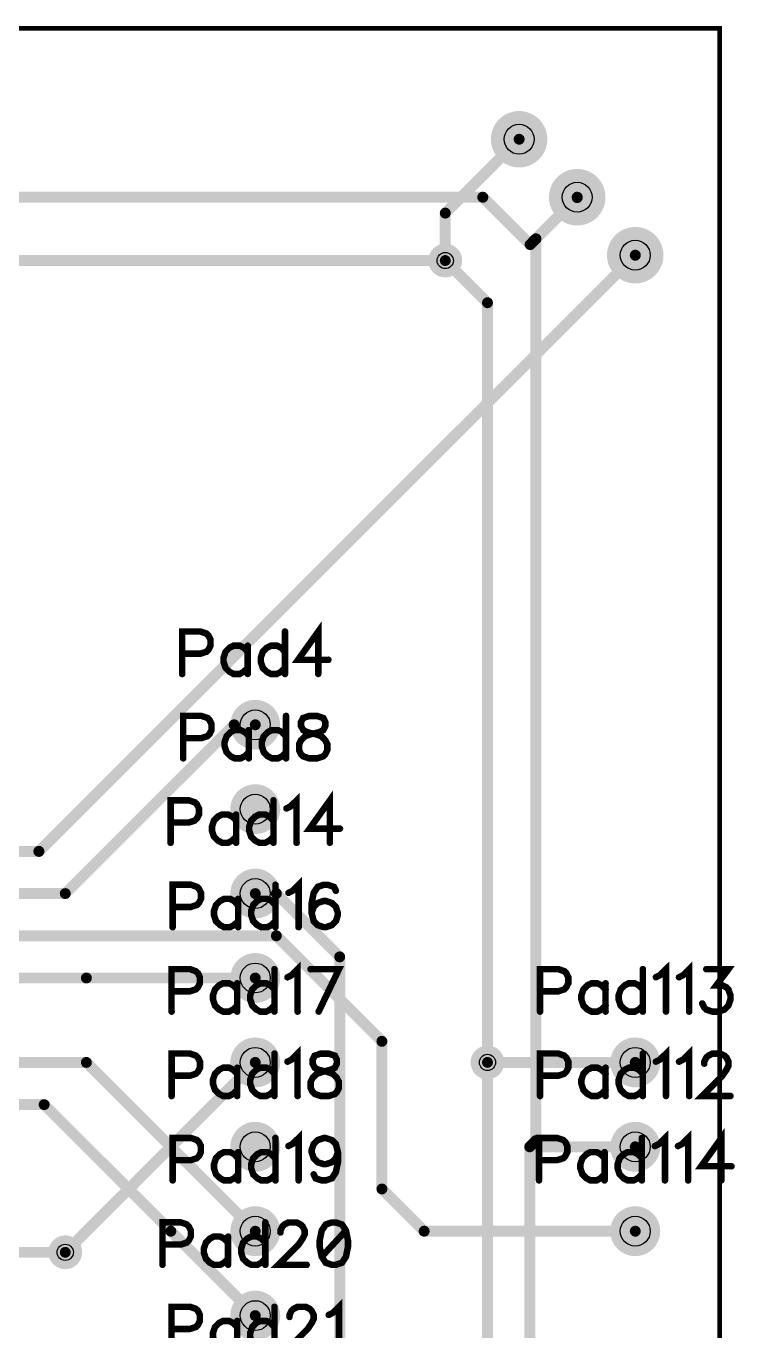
# Model space of a CAD drawing. Extents: x -0.03 to 2.52, y 0 to 2.59.
# Drawn here: x 1.679 to 2.518, y 1.007 to 2.553 of the extents above; entities that cross this region are included whole.
import ezdxf

# ---------------------------------------------------------------- set-up
doc = ezdxf.new("R2010")
doc.units = 0
for name, color, linetype in [('Board_Outline', 13, 'CONTINUOUS'), ('Bottom', 6, 'CONTINUOUS'), ('Bottom_Mask', 10, 'CONTINUOUS'), ('Drill_Bottom', 8, 'CONTINUOUS'), ('Drill_Top', 7, 'CONTINUOUS'), ('Top', 5, 'CONTINUOUS'), ('Top_Mask', 3, 'CONTINUOUS'), ('Top_Silk', 2, 'CONTINUOUS')]:
    doc.layers.add(name, color=color, linetype=linetype)

msp = doc.modelspace()

# ---------------------------------------------------------------- linework, layer by layer
at = {"layer": 'Board_Outline', "linetype": 'CONTINUOUS', "const_width": 0.0055}
msp.add_lwpolyline([(0, 2.55), (2.5, 2.55), (2.5, 0), (0, 0), (0, 2.55)], dxfattribs=at)
at = {"layer": 'Bottom', "linetype": 'CONTINUOUS'}
for points, const_width in [([(2.2773, 2.4187, 1), (2.2477, 2.4187, 1), (2.2773, 2.4187, 1)], 0.0295), ([(2.2593, 2.4187, 1), (2.2657, 2.4187, 1), (2.2593, 2.4187, 1)], 0.0065), ([(2.346, 2.35, 1), (2.3165, 2.35, 1), (2.346, 2.35, 1)], 0.0295), ([(2.1718, 2.3312, 1), (2.1782, 2.3312, 1), (2.1718, 2.3312, 1)], 0.0065), ([(2.1718, 2.3312, 1), (2.1782, 2.3312, 1), (2.1718, 2.3312, 1)], 0.0065), ([(2.4148, 2.2813, 1), (2.3852, 2.2813, 1), (2.4148, 2.2813, 1)], 0.0295), ([(2.185, 2.275, 1), (2.165, 2.275, 1), (2.185, 2.275, 1)], 0.02), ([(2.1718, 2.275, 1), (2.1782, 2.275, 1), (2.1718, 2.275, 1)], 0.0065), ([(2.3968, 2.2813, 1), (2.4033, 2.2813, 1), (2.3968, 2.2813, 1)], 0.0065), ([(1.9648, 1.725, 1), (1.9352, 1.725, 1), (1.9648, 1.725, 1)], 0.0295), ([(1.9218, 1.725, 1), (1.9282, 1.725, 1), (1.9218, 1.725, 1)], 0.0065), ([(1.9218, 1.725, 1), (1.9282, 1.725, 1), (1.9218, 1.725, 1)], 0.0065), ([(1.9468, 1.725, 1), (1.9532, 1.725, 1), (1.9468, 1.725, 1)], 0.0065), ([(1.9648, 1.625, 1), (1.9352, 1.625, 1), (1.9648, 1.625, 1)], 0.0295), ([(1.6905, 1.575, 1), (1.697, 1.575, 1), (1.6905, 1.575, 1)], 0.0065), ([(1.6905, 1.575, 1), (1.697, 1.575, 1), (1.6905, 1.575, 1)], 0.0065), ([(1.9648, 1.525, 1), (1.9352, 1.525, 1), (1.9648, 1.525, 1)], 0.0295), ([(1.7218, 1.525, 1), (1.7282, 1.525, 1), (1.7218, 1.525, 1)], 0.0065), ([(1.7218, 1.525, 1), (1.7282, 1.525, 1), (1.7218, 1.525, 1)], 0.0065), ([(1.9718, 1.475, 1), (1.9782, 1.475, 1), (1.9718, 1.475, 1)], 0.0065), ([(1.9718, 1.475, 1), (1.9782, 1.475, 1), (1.9718, 1.475, 1)], 0.0065), ([(1.9648, 1.425, 1), (1.9352, 1.425, 1), (1.9648, 1.425, 1)], 0.0295), ([(1.7468, 1.425, 1), (1.7532, 1.425, 1), (1.7468, 1.425, 1)], 0.0065), ([(1.7468, 1.425, 1), (1.7532, 1.425, 1), (1.7468, 1.425, 1)], 0.0065), ([(1.7468, 1.425, 1), (1.7532, 1.425, 1), (1.7468, 1.425, 1)], 0.0065), ([(1.9468, 1.425, 1), (1.9532, 1.425, 1), (1.9468, 1.425, 1)], 0.0065), ([(1.9648, 1.325, 1), (1.9352, 1.325, 1), (1.9648, 1.325, 1)], 0.0295), ([(2.0968, 1.35, 1), (2.1032, 1.35, 1), (2.0968, 1.35, 1)], 0.0065), ([(2.0968, 1.35, 1), (2.1032, 1.35, 1), (2.0968, 1.35, 1)], 0.0065), ([(2.235, 1.325, 1), (2.215, 1.325, 1), (2.235, 1.325, 1)], 0.02), ([(2.4148, 1.325, 1), (2.3852, 1.325, 1), (2.4148, 1.325, 1)], 0.0295), ([(1.9468, 1.325, 1), (1.9532, 1.325, 1), (1.9468, 1.325, 1)], 0.0065), ([(1.9468, 1.325, 1), (1.9532, 1.325, 1), (1.9468, 1.325, 1)], 0.0065), ([(2.2218, 1.325, 1), (2.2282, 1.325, 1), (2.2218, 1.325, 1)], 0.0065), ([(2.3968, 1.325, 1), (2.4032, 1.325, 1), (2.3968, 1.325, 1)], 0.0065), ([(1.9648, 1.225, 1), (1.9352, 1.225, 1), (1.9648, 1.225, 1)], 0.0295), ([(2.4148, 1.225, 1), (2.3852, 1.225, 1), (2.4148, 1.225, 1)], 0.0295), ([(2.0968, 1.175, 1), (2.1032, 1.175, 1), (2.0968, 1.175, 1)], 0.0065), ([(2.0968, 1.175, 1), (2.1032, 1.175, 1), (2.0968, 1.175, 1)], 0.0065), ([(1.9648, 1.125, 1), (1.9352, 1.125, 1), (1.9648, 1.125, 1)], 0.0295), ([(2.4148, 1.125, 1), (2.3852, 1.125, 1), (2.4148, 1.125, 1)], 0.0295), ([(2.1468, 1.125, 1), (2.1532, 1.125, 1), (2.1468, 1.125, 1)], 0.0065), ([(2.1468, 1.125, 1), (2.1532, 1.125, 1), (2.1468, 1.125, 1)], 0.0065), ([(2.3968, 1.125, 1), (2.4032, 1.125, 1), (2.3968, 1.125, 1)], 0.0065), ([(1.735, 1.1, 1), (1.715, 1.1, 1), (1.735, 1.1, 1)], 0.02), ([(1.7218, 1.1, 1), (1.7282, 1.1, 1), (1.7218, 1.1, 1)], 0.0065), ([(1.7218, 1.1, 1), (1.7282, 1.1, 1), (1.7218, 1.1, 1)], 0.0065), ([(1.7218, 1.1, 1), (1.7282, 1.1, 1), (1.7218, 1.1, 1)], 0.0065), ([(1.9648, 1.025, 1), (1.9352, 1.025, 1), (1.9648, 1.025, 1)], 0.0295)]:
    msp.add_lwpolyline(points, format="xyb", dxfattribs=dict(at, const_width=const_width))
at = {"layer": 'Bottom', "linetype": 'CONTINUOUS', "const_width": 0.013}
for points in [[(2.175, 2.3312), (2.2625, 2.4187)], [(2.175, 2.275), (2.175, 2.3312)], [(1.6938, 1.575), (2.4, 2.2813)], [(1.925, 1.725), (1.725, 1.525)], [(1.95, 1.725), (1.925, 1.725)], [(1.425, 1.575), (1.6938, 1.575)], [(1.725, 1.525), (1.45, 1.525)], [(1.525, 1.475), (1.975, 1.475)], [(1.975, 1.475), (2.1, 1.35)], [(1.75, 1.425), (1.65, 1.425)], [(1.95, 1.425), (1.75, 1.425)], [(1.75, 1.425), (1.75, 1.425)], [(2.1, 1.35), (2.1, 1.175)], [(1.95, 1.325), (1.725, 1.1)], [(1.95, 1.325), (1.95, 1.325)], [(2.225, 1.325), (2.4, 1.325)], [(2.1, 1.175), (2.15, 1.125)], [(2.15, 1.125), (2.4, 1.125)], [(1.725, 1.1), (1.725, 1.1)], [(1.725, 1.1), (1.725, 1.1)]]:
    msp.add_lwpolyline(points, dxfattribs=at)
at = {"layer": 'Bottom_Mask', "linetype": 'CONTINUOUS'}
for points, const_width in [([(2.2792, 2.4187, 1), (2.2458, 2.4187, 1), (2.2792, 2.4187, 1)], 0.0335), ([(2.2458, 2.4187, 1), (2.2792, 2.4187, 1), (2.2458, 2.4187, 1)], 0.0335), ([(2.348, 2.35, 1), (2.3145, 2.35, 1), (2.348, 2.35, 1)], 0.0335), ([(2.3145, 2.35, 1), (2.348, 2.35, 1), (2.3145, 2.35, 1)], 0.0335), ([(2.4167, 2.2813, 1), (2.3833, 2.2813, 1), (2.4167, 2.2813, 1)], 0.0335), ([(2.3833, 2.2813, 1), (2.4167, 2.2813, 1), (2.3833, 2.2813, 1)], 0.0335), ([(1.9648, 1.725, 1), (1.9352, 1.725, 1), (1.9648, 1.725, 1)], 0.0295), ([(1.9352, 1.725, 1), (1.9648, 1.725, 1), (1.9352, 1.725, 1)], 0.0295), ([(1.9648, 1.625, 1), (1.9352, 1.625, 1), (1.9648, 1.625, 1)], 0.0295), ([(1.9352, 1.625, 1), (1.9648, 1.625, 1), (1.9352, 1.625, 1)], 0.0295), ([(1.9648, 1.525, 1), (1.9352, 1.525, 1), (1.9648, 1.525, 1)], 0.0295), ([(1.9352, 1.525, 1), (1.9648, 1.525, 1), (1.9352, 1.525, 1)], 0.0295), ([(1.9648, 1.425, 1), (1.9352, 1.425, 1), (1.9648, 1.425, 1)], 0.0295), ([(1.9352, 1.425, 1), (1.9648, 1.425, 1), (1.9352, 1.425, 1)], 0.0295), ([(1.9648, 1.325, 1), (1.9352, 1.325, 1), (1.9648, 1.325, 1)], 0.0295), ([(1.9352, 1.325, 1), (1.9648, 1.325, 1), (1.9352, 1.325, 1)], 0.0295), ([(2.4148, 1.325, 1), (2.3852, 1.325, 1), (2.4148, 1.325, 1)], 0.0295), ([(2.3852, 1.325, 1), (2.4148, 1.325, 1), (2.3852, 1.325, 1)], 0.0295), ([(1.9648, 1.225, 1), (1.9352, 1.225, 1), (1.9648, 1.225, 1)], 0.0295), ([(1.9352, 1.225, 1), (1.9648, 1.225, 1), (1.9352, 1.225, 1)], 0.0295), ([(2.4148, 1.225, 1), (2.3852, 1.225, 1), (2.4148, 1.225, 1)], 0.0295), ([(2.3852, 1.225, 1), (2.4148, 1.225, 1), (2.3852, 1.225, 1)], 0.0295), ([(1.9648, 1.125, 1), (1.9352, 1.125, 1), (1.9648, 1.125, 1)], 0.0295), ([(1.9352, 1.125, 1), (1.9648, 1.125, 1), (1.9352, 1.125, 1)], 0.0295), ([(2.4148, 1.125, 1), (2.3852, 1.125, 1), (2.4148, 1.125, 1)], 0.0295), ([(2.3852, 1.125, 1), (2.4148, 1.125, 1), (2.3852, 1.125, 1)], 0.0295), ([(1.9648, 1.025, 1), (1.9352, 1.025, 1), (1.9648, 1.025, 1)], 0.0295), ([(1.9352, 1.025, 1), (1.9648, 1.025, 1), (1.9352, 1.025, 1)], 0.0295)]:
    msp.add_lwpolyline(points, format="xyb", dxfattribs=dict(at, const_width=const_width))
at = {"layer": 'Drill_Bottom'}
for centre, radius in [((2.2625, 2.4187), 0.0177), ((2.3312, 2.35), 0.0177), ((2.4, 2.2813), 0.0177), ((2.175, 2.275), 0.0096), ((1.95, 1.725), 0.0177), ((1.95, 1.625), 0.0177), ((1.95, 1.525), 0.0177), ((1.95, 1.425), 0.0177), ((1.95, 1.325), 0.0177), ((2.225, 1.325), 0.0096), ((2.4, 1.325), 0.0177), ((1.95, 1.225), 0.0177), ((2.4, 1.225), 0.0177), ((1.95, 1.125), 0.0177), ((2.4, 1.125), 0.0177), ((1.725, 1.1), 0.0096), ((1.95, 1.025), 0.0177)]:
    msp.add_circle(centre, radius, dxfattribs=at)
at = {"layer": 'Drill_Top'}
for centre, radius in [((2.2625, 2.4187), 0.0177), ((2.3312, 2.35), 0.0177), ((2.4, 2.2813), 0.0177), ((2.175, 2.275), 0.0096), ((1.95, 1.725), 0.0177), ((1.95, 1.625), 0.0177), ((1.95, 1.525), 0.0177), ((1.95, 1.425), 0.0177), ((1.95, 1.325), 0.0177), ((2.225, 1.325), 0.0096), ((2.4, 1.325), 0.0177), ((1.95, 1.225), 0.0177), ((2.4, 1.225), 0.0177), ((1.95, 1.125), 0.0177), ((2.4, 1.125), 0.0177), ((1.725, 1.1), 0.0096), ((1.95, 1.025), 0.0177)]:
    msp.add_circle(centre, radius, dxfattribs=at)
at = {"layer": 'Top', "linetype": 'CONTINUOUS'}
for points, const_width in [([(2.2773, 2.4187, 1), (2.2477, 2.4187, 1), (2.2773, 2.4187, 1)], 0.0295), ([(2.346, 2.35, 1), (2.3165, 2.35, 1), (2.346, 2.35, 1)], 0.0295), ([(2.2162, 2.35, 1), (2.2227, 2.35, 1), (2.2162, 2.35, 1)], 0.0065), ([(2.2162, 2.35, 1), (2.2227, 2.35, 1), (2.2162, 2.35, 1)], 0.0065), ([(2.328, 2.35, 1), (2.3345, 2.35, 1), (2.328, 2.35, 1)], 0.0065), ([(2.328, 2.3496, 1), (2.3345, 2.3496, 1), (2.328, 2.3496, 1)], 0.0065), ([(2.328, 2.3496, 1), (2.3345, 2.3496, 1), (2.328, 2.3496, 1)], 0.0065), ([(2.2791, 2.3007, 1), (2.2856, 2.3007, 1), (2.2791, 2.3007, 1)], 0.0065), ([(2.2791, 2.3007, 1), (2.2856, 2.3007, 1), (2.2791, 2.3007, 1)], 0.0065), ([(2.2791, 2.3007, 1), (2.2856, 2.3007, 1), (2.2791, 2.3007, 1)], 0.0065), ([(2.4148, 2.2813, 1), (2.3852, 2.2813, 1), (2.4148, 2.2813, 1)], 0.0295), ([(2.185, 2.275, 1), (2.165, 2.275, 1), (2.185, 2.275, 1)], 0.02), ([(2.2723, 2.2939, 1), (2.2788, 2.2939, 1), (2.2723, 2.2939, 1)], 0.0065), ([(2.2723, 2.2939, 1), (2.2788, 2.2939, 1), (2.2723, 2.2939, 1)], 0.0065), ([(2.1718, 2.275, 1), (2.1782, 2.275, 1), (2.1718, 2.275, 1)], 0.0065), ([(2.1718, 2.275, 1), (2.1782, 2.275, 1), (2.1718, 2.275, 1)], 0.0065), ([(2.1718, 2.275, 1), (2.1782, 2.275, 1), (2.1718, 2.275, 1)], 0.0065), ([(2.2218, 2.225, 1), (2.2282, 2.225, 1), (2.2218, 2.225, 1)], 0.0065), ([(2.2218, 2.225, 1), (2.2282, 2.225, 1), (2.2218, 2.225, 1)], 0.0065), ([(1.9648, 1.725, 1), (1.9352, 1.725, 1), (1.9648, 1.725, 1)], 0.0295), ([(1.9648, 1.625, 1), (1.9352, 1.625, 1), (1.9648, 1.625, 1)], 0.0295), ([(1.9648, 1.525, 1), (1.9352, 1.525, 1), (1.9648, 1.525, 1)], 0.0295), ([(1.9468, 1.525, 1), (1.9532, 1.525, 1), (1.9468, 1.525, 1)], 0.0065), ([(1.9718, 1.525, 1), (1.9782, 1.525, 1), (1.9718, 1.525, 1)], 0.0065), ([(1.9718, 1.525, 1), (1.9782, 1.525, 1), (1.9718, 1.525, 1)], 0.0065), ([(1.9648, 1.425, 1), (1.9352, 1.425, 1), (1.9648, 1.425, 1)], 0.0295), ([(2.0468, 1.45, 1), (2.0532, 1.45, 1), (2.0468, 1.45, 1)], 0.0065), ([(2.0468, 1.45, 1), (2.0532, 1.45, 1), (2.0468, 1.45, 1)], 0.0065), ([(1.9648, 1.325, 1), (1.9352, 1.325, 1), (1.9648, 1.325, 1)], 0.0295), ([(2.235, 1.325, 1), (2.215, 1.325, 1), (2.235, 1.325, 1)], 0.02), ([(2.4148, 1.325, 1), (2.3852, 1.325, 1), (2.4148, 1.325, 1)], 0.0295), ([(1.7468, 1.325, 1), (1.7532, 1.325, 1), (1.7468, 1.325, 1)], 0.0065), ([(1.7468, 1.325, 1), (1.7532, 1.325, 1), (1.7468, 1.325, 1)], 0.0065), ([(2.2218, 1.325, 1), (2.2282, 1.325, 1), (2.2218, 1.325, 1)], 0.0065), ([(2.2218, 1.325, 1), (2.2282, 1.325, 1), (2.2218, 1.325, 1)], 0.0065), ([(2.2218, 1.325, 1), (2.2282, 1.325, 1), (2.2218, 1.325, 1)], 0.0065), ([(1.6968, 1.275, 1), (1.7032, 1.275, 1), (1.6968, 1.275, 1)], 0.0065), ([(1.6968, 1.275, 1), (1.7032, 1.275, 1), (1.6968, 1.275, 1)], 0.0065), ([(1.9648, 1.225, 1), (1.9352, 1.225, 1), (1.9648, 1.225, 1)], 0.0295), ([(2.4148, 1.225, 1), (2.3852, 1.225, 1), (2.4148, 1.225, 1)], 0.0295), ([(2.2791, 1.2323, 1), (2.2856, 1.2323, 1), (2.2791, 1.2323, 1)], 0.0065), ([(2.2791, 1.2323, 1), (2.2856, 1.2323, 1), (2.2791, 1.2323, 1)], 0.0065), ([(2.2718, 1.225, 1), (2.2782, 1.225, 1), (2.2718, 1.225, 1)], 0.0065), ([(2.2718, 1.225, 1), (2.2782, 1.225, 1), (2.2718, 1.225, 1)], 0.0065), ([(2.2718, 1.225, 1), (2.2782, 1.225, 1), (2.2718, 1.225, 1)], 0.0065), ([(2.3968, 1.225, 1), (2.4032, 1.225, 1), (2.3968, 1.225, 1)], 0.0065), ([(1.9648, 1.125, 1), (1.9352, 1.125, 1), (1.9648, 1.125, 1)], 0.0295), ([(2.4148, 1.125, 1), (2.3852, 1.125, 1), (2.4148, 1.125, 1)], 0.0295), ([(1.8468, 1.125, 1), (1.8532, 1.125, 1), (1.8468, 1.125, 1)], 0.0065), ([(1.8468, 1.125, 1), (1.8532, 1.125, 1), (1.8468, 1.125, 1)], 0.0065), ([(1.9468, 1.125, 1), (1.9532, 1.125, 1), (1.9468, 1.125, 1)], 0.0065), ([(1.735, 1.1, 1), (1.715, 1.1, 1), (1.735, 1.1, 1)], 0.02), ([(1.7218, 1.1, 1), (1.7282, 1.1, 1), (1.7218, 1.1, 1)], 0.0065), ([(1.9648, 1.025, 1), (1.9352, 1.025, 1), (1.9648, 1.025, 1)], 0.0295), ([(1.9468, 1.025, 1), (1.9532, 1.025, 1), (1.9468, 1.025, 1)], 0.0065), ([(1.9468, 1.025, 1), (1.9532, 1.025, 1), (1.9468, 1.025, 1)], 0.0065)]:
    msp.add_lwpolyline(points, format="xyb", dxfattribs=dict(at, const_width=const_width))
at = {"layer": 'Top', "linetype": 'CONTINUOUS', "const_width": 0.013}
for points in [[(1.2781, 2.35), (2.2195, 2.35)], [(2.2195, 2.35), (2.2756, 2.2939)], [(2.2823, 2.3007), (2.3312, 2.3496)], [(2.3312, 2.3496), (2.3312, 2.35)], [(2.2756, 2.2939), (2.2823, 2.3007)], [(2.2823, 2.3007), (2.2823, 1.2323)], [(1.175, 2.275), (2.175, 2.275)], [(2.175, 2.275), (2.225, 2.225)], [(2.175, 2.275), (2.175, 2.275)], [(2.225, 2.225), (2.225, 1.325)], [(1.95, 1.525), (1.975, 1.525)], [(1.975, 1.525), (2.05, 1.45)], [(2.05, 1.45), (2.05, 0.75)], [(0.925, 1.325), (1.75, 1.325)], [(1.75, 1.325), (1.95, 1.125)], [(2.225, 1.325), (2.225, 0.425)], [(2.225, 1.325), (2.225, 1.325)], [(1.1, 1.275), (1.7, 1.275)], [(1.7, 1.275), (1.85, 1.125)], [(2.2823, 1.2323), (2.275, 1.225)], [(2.275, 1.225), (2.4, 1.225)], [(2.275, 1.225), (2.275, 0.25)], [(1.85, 1.125), (1.95, 1.025)], [(1.725, 1.1), (1.075, 1.1)], [(1.95, 1.025), (1.95, 1.025)]]:
    msp.add_lwpolyline(points, dxfattribs=at)
at = {"layer": 'Top_Mask', "linetype": 'CONTINUOUS'}
for points, const_width in [([(2.2792, 2.4187, 1), (2.2458, 2.4187, 1), (2.2792, 2.4187, 1)], 0.0335), ([(2.2458, 2.4187, 1), (2.2792, 2.4187, 1), (2.2458, 2.4187, 1)], 0.0335), ([(2.348, 2.35, 1), (2.3145, 2.35, 1), (2.348, 2.35, 1)], 0.0335), ([(2.3145, 2.35, 1), (2.348, 2.35, 1), (2.3145, 2.35, 1)], 0.0335), ([(2.4167, 2.2813, 1), (2.3833, 2.2813, 1), (2.4167, 2.2813, 1)], 0.0335), ([(2.3833, 2.2813, 1), (2.4167, 2.2813, 1), (2.3833, 2.2813, 1)], 0.0335), ([(1.9648, 1.725, 1), (1.9352, 1.725, 1), (1.9648, 1.725, 1)], 0.0295), ([(1.9352, 1.725, 1), (1.9648, 1.725, 1), (1.9352, 1.725, 1)], 0.0295), ([(1.9648, 1.625, 1), (1.9352, 1.625, 1), (1.9648, 1.625, 1)], 0.0295), ([(1.9352, 1.625, 1), (1.9648, 1.625, 1), (1.9352, 1.625, 1)], 0.0295), ([(1.9648, 1.525, 1), (1.9352, 1.525, 1), (1.9648, 1.525, 1)], 0.0295), ([(1.9352, 1.525, 1), (1.9648, 1.525, 1), (1.9352, 1.525, 1)], 0.0295), ([(1.9648, 1.425, 1), (1.9352, 1.425, 1), (1.9648, 1.425, 1)], 0.0295), ([(1.9352, 1.425, 1), (1.9648, 1.425, 1), (1.9352, 1.425, 1)], 0.0295), ([(1.9648, 1.325, 1), (1.9352, 1.325, 1), (1.9648, 1.325, 1)], 0.0295), ([(1.9352, 1.325, 1), (1.9648, 1.325, 1), (1.9352, 1.325, 1)], 0.0295), ([(2.4148, 1.325, 1), (2.3852, 1.325, 1), (2.4148, 1.325, 1)], 0.0295), ([(2.3852, 1.325, 1), (2.4148, 1.325, 1), (2.3852, 1.325, 1)], 0.0295), ([(1.9648, 1.225, 1), (1.9352, 1.225, 1), (1.9648, 1.225, 1)], 0.0295), ([(1.9352, 1.225, 1), (1.9648, 1.225, 1), (1.9352, 1.225, 1)], 0.0295), ([(2.4148, 1.225, 1), (2.3852, 1.225, 1), (2.4148, 1.225, 1)], 0.0295), ([(2.3852, 1.225, 1), (2.4148, 1.225, 1), (2.3852, 1.225, 1)], 0.0295), ([(1.9648, 1.125, 1), (1.9352, 1.125, 1), (1.9648, 1.125, 1)], 0.0295), ([(1.9352, 1.125, 1), (1.9648, 1.125, 1), (1.9352, 1.125, 1)], 0.0295), ([(2.4148, 1.125, 1), (2.3852, 1.125, 1), (2.4148, 1.125, 1)], 0.0295), ([(2.3852, 1.125, 1), (2.4148, 1.125, 1), (2.3852, 1.125, 1)], 0.0295), ([(1.9648, 1.025, 1), (1.9352, 1.025, 1), (1.9648, 1.025, 1)], 0.0295), ([(1.9352, 1.025, 1), (1.9648, 1.025, 1), (1.9352, 1.025, 1)], 0.0295)]:
    msp.add_lwpolyline(points, format="xyb", dxfattribs=dict(at, const_width=const_width))
at = {"layer": 'Top_Silk', "linetype": 'CONTINUOUS', "const_width": 0.0077}
for points in [[(2.0246, 1.7852), (2.0246, 1.8354), (2.0007, 1.802), (2.0365, 1.802)], [(1.8635, 1.8092), (1.885, 1.8092), (1.8922, 1.8115), (1.8946, 1.814), (1.897, 1.8187), (1.897, 1.8259), (1.8946, 1.8307), (1.8922, 1.8331), (1.885, 1.8355), (1.8635, 1.8355), (1.8635, 1.7852)], [(1.9852, 1.8355), (1.9852, 1.7852)], [(1.9411, 1.8115), (1.9363, 1.8163), (1.9315, 1.8187), (1.9244, 1.8187), (1.9196, 1.8163), (1.9148, 1.8115), (1.9124, 1.8044), (1.9124, 1.7996), (1.9148, 1.7924), (1.9196, 1.7877), (1.9244, 1.7852), (1.9315, 1.7852), (1.9363, 1.7877), (1.9411, 1.7924)], [(1.9411, 1.8187), (1.9411, 1.7852)], [(1.9852, 1.8115), (1.9805, 1.8163), (1.9757, 1.8187), (1.9685, 1.8187), (1.9637, 1.8163), (1.9589, 1.8115), (1.9565, 1.8044), (1.9565, 1.7996), (1.9589, 1.7924), (1.9637, 1.7877), (1.9685, 1.7852), (1.9757, 1.7852), (1.9805, 1.7877), (1.9852, 1.7924)], [(1.8647, 1.7092), (1.8862, 1.7092), (1.8934, 1.7115), (1.8958, 1.714), (1.8982, 1.7187), (1.8982, 1.7259), (1.8958, 1.7307), (1.8934, 1.7331), (1.8862, 1.7355), (1.8647, 1.7355), (1.8647, 1.6852)], [(1.9864, 1.7355), (1.9864, 1.6852)], [(2.0138, 1.7354), (2.0067, 1.733), (2.0042, 1.7283), (2.0042, 1.7235), (2.0067, 1.7187), (2.0114, 1.7163), (2.021, 1.7139), (2.0282, 1.7115), (2.0329, 1.7067), (2.0353, 1.702), (2.0353, 1.6948), (2.0329, 1.69), (2.0306, 1.6876), (2.0234, 1.6852), (2.0138, 1.6852), (2.0067, 1.6876), (2.0042, 1.69), (2.0019, 1.6948), (2.0019, 1.702), (2.0042, 1.7067), (2.0091, 1.7115), (2.0162, 1.7139), (2.0257, 1.7163), (2.0306, 1.7187), (2.0329, 1.7235), (2.0329, 1.7283), (2.0306, 1.733), (2.0234, 1.7354), (2.0138, 1.7354)], [(1.9423, 1.7115), (1.9376, 1.7163), (1.9327, 1.7187), (1.9256, 1.7187), (1.9208, 1.7163), (1.9161, 1.7115), (1.9136, 1.7044), (1.9136, 1.6996), (1.9161, 1.6924), (1.9208, 1.6877), (1.9256, 1.6852), (1.9327, 1.6852), (1.9376, 1.6877), (1.9423, 1.6924)], [(1.9423, 1.7187), (1.9423, 1.6852)], [(1.9864, 1.7115), (1.9817, 1.7163), (1.9769, 1.7187), (1.9697, 1.7187), (1.9649, 1.7163), (1.9601, 1.7115), (1.9577, 1.7044), (1.9577, 1.6996), (1.9601, 1.6924), (1.9649, 1.6877), (1.9697, 1.6852), (1.9769, 1.6852), (1.9817, 1.6877), (1.9864, 1.6924)], [(1.8498, 1.6092), (1.8713, 1.6092), (1.8784, 1.6115), (1.8809, 1.614), (1.8833, 1.6187), (1.8833, 1.6259), (1.8809, 1.6307), (1.8784, 1.6331), (1.8713, 1.6355), (1.8498, 1.6355), (1.8498, 1.5852)], [(1.9715, 1.6355), (1.9715, 1.5852)], [(1.9869, 1.6259), (1.9917, 1.6283), (1.9989, 1.6354), (1.9989, 1.5852)], [(2.0383, 1.5852), (2.0383, 1.6354), (2.0144, 1.602), (2.0502, 1.602)], [(1.9274, 1.6115), (1.9226, 1.6163), (1.9178, 1.6187), (1.9107, 1.6187), (1.9059, 1.6163), (1.9011, 1.6115), (1.8987, 1.6044), (1.8987, 1.5996), (1.9011, 1.5924), (1.9059, 1.5877), (1.9107, 1.5852), (1.9178, 1.5852), (1.9226, 1.5877), (1.9274, 1.5924)], [(1.9274, 1.6187), (1.9274, 1.5852)], [(1.9715, 1.6115), (1.9667, 1.6163), (1.9619, 1.6187), (1.9548, 1.6187), (1.95, 1.6163), (1.9452, 1.6115), (1.9428, 1.6044), (1.9428, 1.5996), (1.9452, 1.5924), (1.95, 1.5877), (1.9548, 1.5852), (1.9619, 1.5852), (1.9667, 1.5877), (1.9715, 1.5924)], [(1.8522, 1.5092), (1.8737, 1.5092), (1.8808, 1.5115), (1.8833, 1.514), (1.8857, 1.5187), (1.8857, 1.5259), (1.8833, 1.5307), (1.8808, 1.5331), (1.8737, 1.5355), (1.8522, 1.5355), (1.8522, 1.4852)], [(1.9739, 1.5355), (1.9739, 1.4852)], [(1.9893, 1.5259), (1.9942, 1.5283), (2.0013, 1.5354), (2.0013, 1.4852)], [(2.0455, 1.5283), (2.0431, 1.533), (2.0359, 1.5354), (2.0311, 1.5354), (2.024, 1.533), (2.0192, 1.5259), (2.0168, 1.5139), (2.0168, 1.502), (2.0192, 1.4924), (2.024, 1.4876), (2.0311, 1.4852), (2.0335, 1.4852), (2.0407, 1.4876), (2.0455, 1.4924), (2.0478, 1.4996), (2.0478, 1.502), (2.0455, 1.5092), (2.0407, 1.5139), (2.0335, 1.5163), (2.0311, 1.5163), (2.024, 1.5139), (2.0192, 1.5092), (2.0168, 1.502)], [(1.9298, 1.5115), (1.925, 1.5163), (1.9202, 1.5187), (1.9131, 1.5187), (1.9083, 1.5163), (1.9035, 1.5115), (1.9011, 1.5044), (1.9011, 1.4996), (1.9035, 1.4924), (1.9083, 1.4877), (1.9131, 1.4852), (1.9202, 1.4852), (1.925, 1.4877), (1.9298, 1.4924)], [(1.9298, 1.5187), (1.9298, 1.4852)], [(1.9739, 1.5115), (1.9692, 1.5163), (1.9643, 1.5187), (1.9572, 1.5187), (1.9524, 1.5163), (1.9476, 1.5115), (1.9452, 1.5044), (1.9452, 1.4996), (1.9476, 1.4924), (1.9524, 1.4877), (1.9572, 1.4852), (1.9643, 1.4852), (1.9692, 1.4877), (1.9739, 1.4924)], [(1.8509, 1.4092), (1.8725, 1.4092), (1.8796, 1.4115), (1.8821, 1.414), (1.8844, 1.4187), (1.8844, 1.4259), (1.8821, 1.4307), (1.8796, 1.4331), (1.8725, 1.4355), (1.8509, 1.4355), (1.8509, 1.3852)], [(1.9727, 1.4355), (1.9727, 1.3852)], [(1.9881, 1.4259), (1.9929, 1.4283), (2.0001, 1.4354), (2.0001, 1.3852)], [(2.0251, 1.3852), (2.0491, 1.4354), (2.0156, 1.4354)], [(2.2872, 1.4092), (2.3088, 1.4092), (2.3159, 1.4115), (2.3183, 1.414), (2.3207, 1.4187), (2.3207, 1.4259), (2.3183, 1.4307), (2.3159, 1.4331), (2.3088, 1.4355), (2.2872, 1.4355), (2.2872, 1.3852)], [(2.409, 1.4355), (2.409, 1.3852)], [(2.4244, 1.4259), (2.4292, 1.4283), (2.4364, 1.4354), (2.4364, 1.3852)], [(2.4518, 1.4259), (2.4567, 1.4283), (2.4638, 1.4354), (2.4638, 1.3852)], [(2.4841, 1.4354), (2.5103, 1.4354), (2.496, 1.4163), (2.5032, 1.4163), (2.508, 1.4139), (2.5103, 1.4115), (2.5128, 1.4044), (2.5128, 1.3996), (2.5103, 1.3924), (2.5056, 1.3876), (2.4984, 1.3852), (2.4912, 1.3852), (2.4841, 1.3876), (2.4817, 1.39), (2.4793, 1.3948)], [(1.9286, 1.4115), (1.9238, 1.4163), (1.919, 1.4187), (1.9119, 1.4187), (1.9071, 1.4163), (1.9023, 1.4115), (1.8999, 1.4044), (1.8999, 1.3996), (1.9023, 1.3924), (1.9071, 1.3877), (1.9119, 1.3852), (1.919, 1.3852), (1.9238, 1.3877), (1.9286, 1.3924)], [(1.9286, 1.4187), (1.9286, 1.3852)], [(1.9727, 1.4115), (1.9679, 1.4163), (1.9631, 1.4187), (1.9559, 1.4187), (1.9512, 1.4163), (1.9464, 1.4115), (1.944, 1.4044), (1.944, 1.3996), (1.9464, 1.3924), (1.9512, 1.3877), (1.9559, 1.3852), (1.9631, 1.3852), (1.9679, 1.3877), (1.9727, 1.3924)], [(2.3648, 1.4115), (2.3601, 1.4163), (2.3553, 1.4187), (2.3482, 1.4187), (2.3433, 1.4163), (2.3386, 1.4115), (2.3362, 1.4044), (2.3362, 1.3996), (2.3386, 1.3924), (2.3433, 1.3877), (2.3482, 1.3852), (2.3553, 1.3852), (2.3601, 1.3877), (2.3648, 1.3924)], [(2.3648, 1.4187), (2.3648, 1.3852)], [(2.409, 1.4115), (2.4042, 1.4163), (2.3994, 1.4187), (2.3922, 1.4187), (2.3875, 1.4163), (2.3827, 1.4115), (2.3803, 1.4044), (2.3803, 1.3996), (2.3827, 1.3924), (2.3875, 1.3877), (2.3922, 1.3852), (2.3994, 1.3852), (2.4042, 1.3877), (2.409, 1.3924)], [(1.851, 1.3092), (1.8725, 1.3092), (1.8797, 1.3115), (1.8821, 1.314), (1.8845, 1.3187), (1.8845, 1.3259), (1.8821, 1.3307), (1.8797, 1.3331), (1.8725, 1.3355), (1.851, 1.3355), (1.851, 1.2852)], [(1.9727, 1.3355), (1.9727, 1.2852)], [(1.9882, 1.3259), (1.993, 1.3283), (2.0001, 1.3354), (2.0001, 1.2852)], [(2.0275, 1.3354), (2.0204, 1.333), (2.018, 1.3283), (2.018, 1.3235), (2.0204, 1.3187), (2.0251, 1.3163), (2.0347, 1.3139), (2.0419, 1.3115), (2.0466, 1.3067), (2.049, 1.302), (2.049, 1.2948), (2.0466, 1.29), (2.0443, 1.2876), (2.0371, 1.2852), (2.0275, 1.2852), (2.0204, 1.2876), (2.018, 1.29), (2.0156, 1.2948), (2.0156, 1.302), (2.018, 1.3067), (2.0228, 1.3115), (2.0299, 1.3139), (2.0395, 1.3163), (2.0443, 1.3187), (2.0466, 1.3235), (2.0466, 1.3283), (2.0443, 1.333), (2.0371, 1.3354), (2.0275, 1.3354)], [(2.2872, 1.3092), (2.3088, 1.3092), (2.3159, 1.3115), (2.3183, 1.314), (2.3207, 1.3187), (2.3207, 1.3259), (2.3183, 1.3307), (2.3159, 1.3331), (2.3088, 1.3355), (2.2872, 1.3355), (2.2872, 1.2852)], [(2.409, 1.3355), (2.409, 1.2852)], [(2.4244, 1.3259), (2.4292, 1.3283), (2.4364, 1.3354), (2.4364, 1.2852)], [(2.4518, 1.3259), (2.4567, 1.3283), (2.4638, 1.3354), (2.4638, 1.2852)], [(2.4817, 1.3235), (2.4817, 1.3259), (2.4841, 1.3307), (2.4865, 1.333), (2.4913, 1.3354), (2.5008, 1.3354), (2.5056, 1.333), (2.508, 1.3307), (2.5104, 1.3259), (2.5104, 1.3211), (2.508, 1.3163), (2.5032, 1.3092), (2.4793, 1.2852), (2.5128, 1.2852)], [(1.9286, 1.3115), (1.9238, 1.3163), (1.919, 1.3187), (1.9119, 1.3187), (1.9071, 1.3163), (1.9023, 1.3115), (1.8999, 1.3044), (1.8999, 1.2996), (1.9023, 1.2924), (1.9071, 1.2877), (1.9119, 1.2852), (1.919, 1.2852), (1.9238, 1.2877), (1.9286, 1.2924)], [(1.9286, 1.3187), (1.9286, 1.2852)], [(1.9727, 1.3115), (1.968, 1.3163), (1.9632, 1.3187), (1.956, 1.3187), (1.9512, 1.3163), (1.9464, 1.3115), (1.944, 1.3044), (1.944, 1.2996), (1.9464, 1.2924), (1.9512, 1.2877), (1.956, 1.2852), (1.9632, 1.2852), (1.968, 1.2877), (1.9727, 1.2924)], [(2.3648, 1.3115), (2.3601, 1.3163), (2.3553, 1.3187), (2.3482, 1.3187), (2.3433, 1.3163), (2.3386, 1.3115), (2.3362, 1.3044), (2.3362, 1.2996), (2.3386, 1.2924), (2.3433, 1.2877), (2.3482, 1.2852), (2.3553, 1.2852), (2.3601, 1.2877), (2.3648, 1.2924)], [(2.3648, 1.3187), (2.3648, 1.2852)], [(2.409, 1.3115), (2.4042, 1.3163), (2.3994, 1.3187), (2.3922, 1.3187), (2.3875, 1.3163), (2.3827, 1.3115), (2.3803, 1.3044), (2.3803, 1.2996), (2.3827, 1.2924), (2.3875, 1.2877), (2.3922, 1.2852), (2.3994, 1.2852), (2.4042, 1.2877), (2.409, 1.2924)], [(1.8521, 1.2092), (1.8737, 1.2092), (1.8808, 1.2115), (1.8833, 1.214), (1.8856, 1.2187), (1.8856, 1.2259), (1.8833, 1.2307), (1.8808, 1.2331), (1.8737, 1.2355), (1.8521, 1.2355), (1.8521, 1.1852)], [(1.9739, 1.2355), (1.9739, 1.1852)], [(1.9893, 1.2259), (1.9941, 1.2283), (2.0013, 1.2354), (2.0013, 1.1852)], [(2.0479, 1.2187), (2.0454, 1.2115), (2.0407, 1.2067), (2.0335, 1.2044), (2.0311, 1.2044), (2.0239, 1.2067), (2.0192, 1.2115), (2.0167, 1.2187), (2.0167, 1.2211), (2.0192, 1.2283), (2.0239, 1.233), (2.0311, 1.2354), (2.0335, 1.2354), (2.0407, 1.233), (2.0454, 1.2283), (2.0479, 1.2187), (2.0479, 1.2067), (2.0454, 1.1948), (2.0407, 1.1876), (2.0335, 1.1852), (2.0287, 1.1852), (2.0216, 1.1876), (2.0192, 1.1924)], [(2.286, 1.2092), (2.3076, 1.2092), (2.3147, 1.2115), (2.3172, 1.214), (2.3195, 1.2187), (2.3195, 1.2259), (2.3172, 1.2307), (2.3147, 1.2331), (2.3076, 1.2355), (2.286, 1.2355), (2.286, 1.1852)], [(2.4078, 1.2355), (2.4078, 1.1852)], [(2.4232, 1.2259), (2.428, 1.2283), (2.4352, 1.2354), (2.4352, 1.1852)], [(2.4507, 1.2259), (2.4555, 1.2283), (2.4626, 1.2354), (2.4626, 1.1852)], [(2.502, 1.1852), (2.502, 1.2354), (2.4781, 1.202), (2.514, 1.202)], [(1.9298, 1.2115), (1.925, 1.2163), (1.9202, 1.2187), (1.9131, 1.2187), (1.9083, 1.2163), (1.9035, 1.2115), (1.9011, 1.2044), (1.9011, 1.1996), (1.9035, 1.1924), (1.9083, 1.1877), (1.9131, 1.1852), (1.9202, 1.1852), (1.925, 1.1877), (1.9298, 1.1924)], [(1.9298, 1.2187), (1.9298, 1.1852)], [(1.9739, 1.2115), (1.9691, 1.2163), (1.9643, 1.2187), (1.9571, 1.2187), (1.9524, 1.2163), (1.9476, 1.2115), (1.9452, 1.2044), (1.9452, 1.1996), (1.9476, 1.1924), (1.9524, 1.1877), (1.9571, 1.1852), (1.9643, 1.1852), (1.9691, 1.1877), (1.9739, 1.1924)], [(2.3637, 1.2115), (2.3589, 1.2163), (2.3541, 1.2187), (2.347, 1.2187), (2.3422, 1.2163), (2.3374, 1.2115), (2.335, 1.2044), (2.335, 1.1996), (2.3374, 1.1924), (2.3422, 1.1877), (2.347, 1.1852), (2.3541, 1.1852), (2.3589, 1.1877), (2.3637, 1.1924)], [(2.3637, 1.2187), (2.3637, 1.1852)], [(2.4078, 1.2115), (2.403, 1.2163), (2.3982, 1.2187), (2.391, 1.2187), (2.3863, 1.2163), (2.3815, 1.2115), (2.3791, 1.2044), (2.3791, 1.1996), (2.3815, 1.1924), (2.3863, 1.1877), (2.391, 1.1852), (2.3982, 1.1852), (2.403, 1.1877), (2.4078, 1.1924)], [(1.8402, 1.1092), (1.8618, 1.1092), (1.8689, 1.1115), (1.8713, 1.114), (1.8737, 1.1187), (1.8737, 1.1259), (1.8713, 1.1307), (1.8689, 1.1331), (1.8618, 1.1355), (1.8402, 1.1355), (1.8402, 1.0852)], [(1.9619, 1.1355), (1.9619, 1.0852)], [(1.9798, 1.1235), (1.9798, 1.1259), (1.9822, 1.1307), (1.9846, 1.133), (1.9894, 1.1354), (1.9989, 1.1354), (2.0037, 1.133), (2.0061, 1.1307), (2.0085, 1.1259), (2.0085, 1.1211), (2.0061, 1.1163), (2.0013, 1.1092), (1.9774, 1.0852), (2.0109, 1.0852)], [(2.0407, 1.1354), (2.0335, 1.133), (2.0287, 1.1259), (2.0263, 1.1139), (2.0263, 1.1067), (2.0287, 1.0948), (2.0335, 1.0876), (2.0407, 1.0852), (2.0454, 1.0852), (2.0526, 1.0876), (2.0574, 1.0948), (2.0598, 1.1067), (2.0598, 1.1139), (2.0574, 1.1259), (2.0526, 1.133), (2.0454, 1.1354), (2.0407, 1.1354)], [(2.0574, 1.1259), (2.0287, 1.0948)], [(1.9178, 1.1115), (1.9131, 1.1163), (1.9083, 1.1187), (1.9011, 1.1187), (1.8963, 1.1163), (1.8916, 1.1115), (1.8891, 1.1044), (1.8891, 1.0996), (1.8916, 1.0924), (1.8963, 1.0877), (1.9011, 1.0852), (1.9083, 1.0852), (1.9131, 1.0877), (1.9178, 1.0924)], [(1.9178, 1.1187), (1.9178, 1.0852)], [(1.9619, 1.1115), (1.9572, 1.1163), (1.9524, 1.1187), (1.9452, 1.1187), (1.9404, 1.1163), (1.9356, 1.1115), (1.9333, 1.1044), (1.9333, 1.0996), (1.9356, 1.0924), (1.9404, 1.0877), (1.9452, 1.0852), (1.9524, 1.0852), (1.9572, 1.0877), (1.9619, 1.0924)], [(1.8509, 1.0092), (1.8725, 1.0092), (1.8796, 1.0115), (1.8821, 1.014), (1.8844, 1.0187), (1.8844, 1.0259), (1.8821, 1.0307), (1.8796, 1.0331), (1.8725, 1.0355), (1.8509, 1.0355), (1.8509, 0.9852)], [(1.9727, 1.0355), (1.9727, 0.9852)], [(1.9906, 1.0235), (1.9906, 1.0259), (1.9929, 1.0307), (1.9953, 1.033), (2.0001, 1.0354), (2.0097, 1.0354), (2.0144, 1.033), (2.0168, 1.0307), (2.0192, 1.0259), (2.0192, 1.0211), (2.0168, 1.0163), (2.0121, 1.0092), (1.9881, 0.9852), (2.0216, 0.9852)], [(2.0371, 1.0259), (2.0419, 1.0283), (2.0491, 1.0354), (2.0491, 0.9852)], [(1.9286, 1.0115), (1.9238, 1.0163), (1.919, 1.0187), (1.9119, 1.0187), (1.9071, 1.0163), (1.9023, 1.0115), (1.8999, 1.0044), (1.8999, 0.9996), (1.9023, 0.9924), (1.9071, 0.9877), (1.9119, 0.9852), (1.919, 0.9852), (1.9238, 0.9877), (1.9286, 0.9924)], [(1.9286, 1.0187), (1.9286, 0.9852)], [(1.9727, 1.0115), (1.9679, 1.0163), (1.9631, 1.0187), (1.9559, 1.0187), (1.9512, 1.0163), (1.9464, 1.0115), (1.944, 1.0044), (1.944, 0.9996), (1.9464, 0.9924), (1.9512, 0.9877), (1.9559, 0.9852), (1.9631, 0.9852), (1.9679, 0.9877), (1.9727, 0.9924)]]:
    msp.add_lwpolyline(points, dxfattribs=at)
at = {"layer": 'Top_Silk', "linetype": 'CONTINUOUS', "const_width": 0.0039}
for points in [[(1.9833, 1.8355, 1), (1.9871, 1.8355, 1), (1.9833, 1.8355, 1)], [(1.8615, 1.8092, 1), (1.8654, 1.8092, 1), (1.8615, 1.8092, 1)], [(1.9392, 1.8187, 1), (1.943, 1.8187, 1), (1.9392, 1.8187, 1)], [(1.9392, 1.8115, 1), (1.943, 1.8115, 1), (1.9392, 1.8115, 1)], [(1.9833, 1.8115, 1), (1.9871, 1.8115, 1), (1.9833, 1.8115, 1)], [(1.9392, 1.7924, 1), (1.943, 1.7924, 1), (1.9392, 1.7924, 1)], [(1.9833, 1.7924, 1), (1.9871, 1.7924, 1), (1.9833, 1.7924, 1)], [(2.0346, 1.802, 1), (2.0385, 1.802, 1), (2.0346, 1.802, 1)], [(1.8615, 1.7852, 1), (1.8654, 1.7852, 1), (1.8615, 1.7852, 1)], [(1.9392, 1.7852, 1), (1.943, 1.7852, 1), (1.9392, 1.7852, 1)], [(1.9833, 1.7852, 1), (1.9871, 1.7852, 1), (1.9833, 1.7852, 1)], [(2.0227, 1.7852, 1), (2.0265, 1.7852, 1), (2.0227, 1.7852, 1)], [(1.9845, 1.7355, 1), (1.9884, 1.7355, 1), (1.9845, 1.7355, 1)], [(2.0119, 1.7354, 1), (2.0157, 1.7354, 1), (2.0119, 1.7354, 1)], [(1.9404, 1.7187, 1), (1.9442, 1.7187, 1), (1.9404, 1.7187, 1)], [(1.8628, 1.7092, 1), (1.8666, 1.7092, 1), (1.8628, 1.7092, 1)], [(1.9404, 1.7115, 1), (1.9442, 1.7115, 1), (1.9404, 1.7115, 1)], [(1.9845, 1.7115, 1), (1.9884, 1.7115, 1), (1.9845, 1.7115, 1)], [(1.8628, 1.6852, 1), (1.8666, 1.6852, 1), (1.8628, 1.6852, 1)], [(1.9404, 1.6924, 1), (1.9442, 1.6924, 1), (1.9404, 1.6924, 1)], [(1.9404, 1.6852, 1), (1.9442, 1.6852, 1), (1.9404, 1.6852, 1)], [(1.9845, 1.6924, 1), (1.9884, 1.6924, 1), (1.9845, 1.6924, 1)], [(1.9845, 1.6852, 1), (1.9884, 1.6852, 1), (1.9845, 1.6852, 1)], [(1.9696, 1.6355, 1), (1.9734, 1.6355, 1), (1.9696, 1.6355, 1)], [(1.985, 1.6259, 1), (1.9889, 1.6259, 1), (1.985, 1.6259, 1)], [(1.8478, 1.6092, 1), (1.8517, 1.6092, 1), (1.8478, 1.6092, 1)], [(1.9254, 1.6187, 1), (1.9293, 1.6187, 1), (1.9254, 1.6187, 1)], [(1.9254, 1.6115, 1), (1.9293, 1.6115, 1), (1.9254, 1.6115, 1)], [(1.9696, 1.6115, 1), (1.9734, 1.6115, 1), (1.9696, 1.6115, 1)], [(1.9254, 1.5924, 1), (1.9293, 1.5924, 1), (1.9254, 1.5924, 1)], [(1.9696, 1.5924, 1), (1.9734, 1.5924, 1), (1.9696, 1.5924, 1)], [(2.0483, 1.602, 1), (2.0522, 1.602, 1), (2.0483, 1.602, 1)], [(1.8478, 1.5852, 1), (1.8517, 1.5852, 1), (1.8478, 1.5852, 1)], [(1.9254, 1.5852, 1), (1.9293, 1.5852, 1), (1.9254, 1.5852, 1)], [(1.9696, 1.5852, 1), (1.9734, 1.5852, 1), (1.9696, 1.5852, 1)], [(1.997, 1.5852, 1), (2.0009, 1.5852, 1), (1.997, 1.5852, 1)], [(2.0364, 1.5852, 1), (2.0402, 1.5852, 1), (2.0364, 1.5852, 1)], [(1.972, 1.5355, 1), (1.9758, 1.5355, 1), (1.972, 1.5355, 1)], [(2.0435, 1.5283, 1), (2.0474, 1.5283, 1), (2.0435, 1.5283, 1)], [(1.9279, 1.5187, 1), (1.9317, 1.5187, 1), (1.9279, 1.5187, 1)], [(1.9279, 1.5115, 1), (1.9317, 1.5115, 1), (1.9279, 1.5115, 1)], [(1.972, 1.5115, 1), (1.9758, 1.5115, 1), (1.972, 1.5115, 1)], [(1.9874, 1.5259, 1), (1.9913, 1.5259, 1), (1.9874, 1.5259, 1)], [(1.8502, 1.5092, 1), (1.8541, 1.5092, 1), (1.8502, 1.5092, 1)], [(2.0148, 1.502, 1), (2.0187, 1.502, 1), (2.0148, 1.502, 1)], [(1.8502, 1.4852, 1), (1.8541, 1.4852, 1), (1.8502, 1.4852, 1)], [(1.9279, 1.4924, 1), (1.9317, 1.4924, 1), (1.9279, 1.4924, 1)], [(1.9279, 1.4852, 1), (1.9317, 1.4852, 1), (1.9279, 1.4852, 1)], [(1.972, 1.4924, 1), (1.9758, 1.4924, 1), (1.972, 1.4924, 1)], [(1.972, 1.4852, 1), (1.9758, 1.4852, 1), (1.972, 1.4852, 1)], [(1.9994, 1.4852, 1), (2.0033, 1.4852, 1), (1.9994, 1.4852, 1)], [(1.9708, 1.4355, 1), (1.9746, 1.4355, 1), (1.9708, 1.4355, 1)], [(2.0136, 1.4354, 1), (2.0175, 1.4354, 1), (2.0136, 1.4354, 1)], [(2.407, 1.4355, 1), (2.4109, 1.4355, 1), (2.407, 1.4355, 1)], [(2.4822, 1.4354, 1), (2.486, 1.4354, 1), (2.4822, 1.4354, 1)], [(1.9266, 1.4187, 1), (1.9305, 1.4187, 1), (1.9266, 1.4187, 1)], [(1.9862, 1.4259, 1), (1.9901, 1.4259, 1), (1.9862, 1.4259, 1)], [(2.3629, 1.4187, 1), (2.3668, 1.4187, 1), (2.3629, 1.4187, 1)], [(2.4225, 1.4259, 1), (2.4263, 1.4259, 1), (2.4225, 1.4259, 1)], [(2.4499, 1.4259, 1), (2.4538, 1.4259, 1), (2.4499, 1.4259, 1)], [(1.849, 1.4092, 1), (1.8529, 1.4092, 1), (1.849, 1.4092, 1)], [(1.9266, 1.4115, 1), (1.9305, 1.4115, 1), (1.9266, 1.4115, 1)], [(1.9708, 1.4115, 1), (1.9746, 1.4115, 1), (1.9708, 1.4115, 1)], [(2.2853, 1.4092, 1), (2.2892, 1.4092, 1), (2.2853, 1.4092, 1)], [(2.3629, 1.4115, 1), (2.3668, 1.4115, 1), (2.3629, 1.4115, 1)], [(2.407, 1.4115, 1), (2.4109, 1.4115, 1), (2.407, 1.4115, 1)], [(1.9266, 1.3924, 1), (1.9305, 1.3924, 1), (1.9266, 1.3924, 1)], [(1.9708, 1.3924, 1), (1.9746, 1.3924, 1), (1.9708, 1.3924, 1)], [(2.3629, 1.3924, 1), (2.3668, 1.3924, 1), (2.3629, 1.3924, 1)], [(2.407, 1.3924, 1), (2.4109, 1.3924, 1), (2.407, 1.3924, 1)], [(2.4773, 1.3948, 1), (2.4812, 1.3948, 1), (2.4773, 1.3948, 1)], [(1.849, 1.3852, 1), (1.8529, 1.3852, 1), (1.849, 1.3852, 1)], [(1.9266, 1.3852, 1), (1.9305, 1.3852, 1), (1.9266, 1.3852, 1)], [(1.9708, 1.3852, 1), (1.9746, 1.3852, 1), (1.9708, 1.3852, 1)], [(1.9982, 1.3852, 1), (2.0021, 1.3852, 1), (1.9982, 1.3852, 1)], [(2.0232, 1.3852, 1), (2.0271, 1.3852, 1), (2.0232, 1.3852, 1)], [(2.2853, 1.3852, 1), (2.2892, 1.3852, 1), (2.2853, 1.3852, 1)], [(2.3629, 1.3852, 1), (2.3668, 1.3852, 1), (2.3629, 1.3852, 1)], [(2.407, 1.3852, 1), (2.4109, 1.3852, 1), (2.407, 1.3852, 1)], [(2.4345, 1.3852, 1), (2.4383, 1.3852, 1), (2.4345, 1.3852, 1)], [(2.4619, 1.3852, 1), (2.4658, 1.3852, 1), (2.4619, 1.3852, 1)], [(1.9708, 1.3355, 1), (1.9746, 1.3355, 1), (1.9708, 1.3355, 1)], [(1.9862, 1.3259, 1), (1.9901, 1.3259, 1), (1.9862, 1.3259, 1)], [(2.0256, 1.3354, 1), (2.0295, 1.3354, 1), (2.0256, 1.3354, 1)], [(2.407, 1.3355, 1), (2.4109, 1.3355, 1), (2.407, 1.3355, 1)], [(2.4225, 1.3259, 1), (2.4263, 1.3259, 1), (2.4225, 1.3259, 1)], [(2.4499, 1.3259, 1), (2.4538, 1.3259, 1), (2.4499, 1.3259, 1)], [(1.9267, 1.3187, 1), (1.9305, 1.3187, 1), (1.9267, 1.3187, 1)], [(1.9267, 1.3115, 1), (1.9305, 1.3115, 1), (1.9267, 1.3115, 1)], [(1.9708, 1.3115, 1), (1.9746, 1.3115, 1), (1.9708, 1.3115, 1)], [(2.3629, 1.3187, 1), (2.3668, 1.3187, 1), (2.3629, 1.3187, 1)], [(2.3629, 1.3115, 1), (2.3668, 1.3115, 1), (2.3629, 1.3115, 1)], [(2.407, 1.3115, 1), (2.4109, 1.3115, 1), (2.407, 1.3115, 1)], [(2.4798, 1.3235, 1), (2.4836, 1.3235, 1), (2.4798, 1.3235, 1)], [(1.849, 1.3092, 1), (1.8529, 1.3092, 1), (1.849, 1.3092, 1)], [(2.2853, 1.3092, 1), (2.2892, 1.3092, 1), (2.2853, 1.3092, 1)], [(1.849, 1.2852, 1), (1.8529, 1.2852, 1), (1.849, 1.2852, 1)], [(1.9267, 1.2924, 1), (1.9305, 1.2924, 1), (1.9267, 1.2924, 1)], [(1.9267, 1.2852, 1), (1.9305, 1.2852, 1), (1.9267, 1.2852, 1)], [(1.9708, 1.2924, 1), (1.9746, 1.2924, 1), (1.9708, 1.2924, 1)], [(1.9708, 1.2852, 1), (1.9746, 1.2852, 1), (1.9708, 1.2852, 1)], [(1.9982, 1.2852, 1), (2.0021, 1.2852, 1), (1.9982, 1.2852, 1)], [(2.2853, 1.2852, 1), (2.2892, 1.2852, 1), (2.2853, 1.2852, 1)], [(2.3629, 1.2924, 1), (2.3668, 1.2924, 1), (2.3629, 1.2924, 1)], [(2.3629, 1.2852, 1), (2.3668, 1.2852, 1), (2.3629, 1.2852, 1)], [(2.407, 1.2924, 1), (2.4109, 1.2924, 1), (2.407, 1.2924, 1)], [(2.407, 1.2852, 1), (2.4109, 1.2852, 1), (2.407, 1.2852, 1)], [(2.4345, 1.2852, 1), (2.4383, 1.2852, 1), (2.4345, 1.2852, 1)], [(2.4619, 1.2852, 1), (2.4658, 1.2852, 1), (2.4619, 1.2852, 1)], [(2.5108, 1.2852, 1), (2.5147, 1.2852, 1), (2.5108, 1.2852, 1)], [(1.9719, 1.2355, 1), (1.9758, 1.2355, 1), (1.9719, 1.2355, 1)], [(2.4059, 1.2355, 1), (2.4097, 1.2355, 1), (2.4059, 1.2355, 1)], [(1.9278, 1.2187, 1), (1.9317, 1.2187, 1), (1.9278, 1.2187, 1)], [(1.9874, 1.2259, 1), (1.9912, 1.2259, 1), (1.9874, 1.2259, 1)], [(2.0459, 1.2187, 1), (2.0498, 1.2187, 1), (2.0459, 1.2187, 1)], [(2.3617, 1.2187, 1), (2.3656, 1.2187, 1), (2.3617, 1.2187, 1)], [(2.4213, 1.2259, 1), (2.4252, 1.2259, 1), (2.4213, 1.2259, 1)], [(2.4487, 1.2259, 1), (2.4526, 1.2259, 1), (2.4487, 1.2259, 1)], [(1.8502, 1.2092, 1), (1.8541, 1.2092, 1), (1.8502, 1.2092, 1)], [(1.9278, 1.2115, 1), (1.9317, 1.2115, 1), (1.9278, 1.2115, 1)], [(1.9719, 1.2115, 1), (1.9758, 1.2115, 1), (1.9719, 1.2115, 1)], [(2.2841, 1.2092, 1), (2.288, 1.2092, 1), (2.2841, 1.2092, 1)], [(2.3617, 1.2115, 1), (2.3656, 1.2115, 1), (2.3617, 1.2115, 1)], [(2.4059, 1.2115, 1), (2.4097, 1.2115, 1), (2.4059, 1.2115, 1)], [(2.512, 1.202, 1), (2.5159, 1.202, 1), (2.512, 1.202, 1)], [(1.9278, 1.1924, 1), (1.9317, 1.1924, 1), (1.9278, 1.1924, 1)], [(1.9719, 1.1924, 1), (1.9758, 1.1924, 1), (1.9719, 1.1924, 1)], [(2.0173, 1.1924, 1), (2.0211, 1.1924, 1), (2.0173, 1.1924, 1)], [(2.3617, 1.1924, 1), (2.3656, 1.1924, 1), (2.3617, 1.1924, 1)], [(2.4059, 1.1924, 1), (2.4097, 1.1924, 1), (2.4059, 1.1924, 1)], [(1.8502, 1.1852, 1), (1.8541, 1.1852, 1), (1.8502, 1.1852, 1)], [(1.9278, 1.1852, 1), (1.9317, 1.1852, 1), (1.9278, 1.1852, 1)], [(1.9719, 1.1852, 1), (1.9758, 1.1852, 1), (1.9719, 1.1852, 1)], [(1.9994, 1.1852, 1), (2.0032, 1.1852, 1), (1.9994, 1.1852, 1)], [(2.2841, 1.1852, 1), (2.288, 1.1852, 1), (2.2841, 1.1852, 1)], [(2.3617, 1.1852, 1), (2.3656, 1.1852, 1), (2.3617, 1.1852, 1)], [(2.4059, 1.1852, 1), (2.4097, 1.1852, 1), (2.4059, 1.1852, 1)], [(2.4333, 1.1852, 1), (2.4371, 1.1852, 1), (2.4333, 1.1852, 1)], [(2.4607, 1.1852, 1), (2.4646, 1.1852, 1), (2.4607, 1.1852, 1)], [(2.5001, 1.1852, 1), (2.5039, 1.1852, 1), (2.5001, 1.1852, 1)], [(1.96, 1.1355, 1), (1.9639, 1.1355, 1), (1.96, 1.1355, 1)], [(2.0388, 1.1354, 1), (2.0426, 1.1354, 1), (2.0388, 1.1354, 1)], [(2.0554, 1.1259, 1), (2.0593, 1.1259, 1), (2.0554, 1.1259, 1)], [(1.8383, 1.1092, 1), (1.8421, 1.1092, 1), (1.8383, 1.1092, 1)], [(1.9159, 1.1187, 1), (1.9197, 1.1187, 1), (1.9159, 1.1187, 1)], [(1.9159, 1.1115, 1), (1.9197, 1.1115, 1), (1.9159, 1.1115, 1)], [(1.96, 1.1115, 1), (1.9639, 1.1115, 1), (1.96, 1.1115, 1)], [(1.9779, 1.1235, 1), (1.9817, 1.1235, 1), (1.9779, 1.1235, 1)], [(2.0268, 1.0948, 1), (2.0306, 1.0948, 1), (2.0268, 1.0948, 1)], [(1.8383, 1.0852, 1), (1.8421, 1.0852, 1), (1.8383, 1.0852, 1)], [(1.9159, 1.0924, 1), (1.9197, 1.0924, 1), (1.9159, 1.0924, 1)], [(1.9159, 1.0852, 1), (1.9197, 1.0852, 1), (1.9159, 1.0852, 1)], [(1.96, 1.0924, 1), (1.9639, 1.0924, 1), (1.96, 1.0924, 1)], [(1.96, 1.0852, 1), (1.9639, 1.0852, 1), (1.96, 1.0852, 1)], [(2.0089, 1.0852, 1), (2.0128, 1.0852, 1), (2.0089, 1.0852, 1)], [(1.9708, 1.0355, 1), (1.9746, 1.0355, 1), (1.9708, 1.0355, 1)], [(1.9266, 1.0187, 1), (1.9305, 1.0187, 1), (1.9266, 1.0187, 1)], [(1.9886, 1.0235, 1), (1.9925, 1.0235, 1), (1.9886, 1.0235, 1)], [(2.0351, 1.0259, 1), (2.039, 1.0259, 1), (2.0351, 1.0259, 1)], [(1.849, 1.0092, 1), (1.8529, 1.0092, 1), (1.849, 1.0092, 1)], [(1.9266, 1.0115, 1), (1.9305, 1.0115, 1), (1.9266, 1.0115, 1)], [(1.9708, 1.0115, 1), (1.9746, 1.0115, 1), (1.9708, 1.0115, 1)]]:
    msp.add_lwpolyline(points, format="xyb", dxfattribs=at)

doc.saveas('drawing.dxf')
